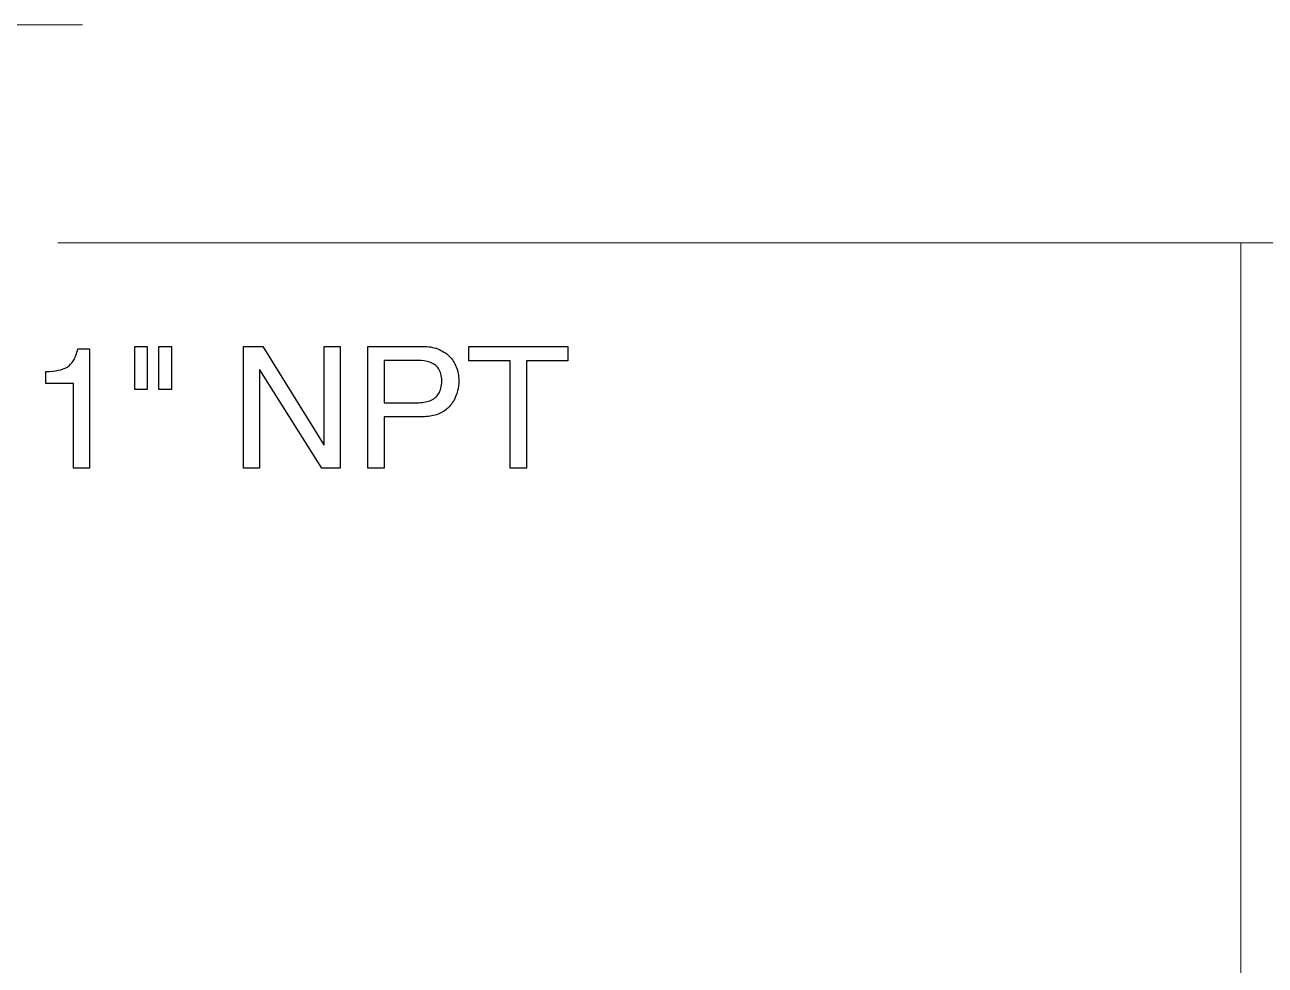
# Model space of a CAD drawing. Header units: inches. Extents: x -3.67 to 3.62, y -4.25 to 4.25.
# Drawn here: x -0.424 to 0.387, y 3.325 to 3.94 of the extents above; entities that cross this region are included whole.
import ezdxf

# ---------------------------------------------------------------- set-up
doc = ezdxf.new("R2010")
doc.units = ezdxf.units.IN
doc.header["$MEASUREMENT"] = 0
doc.layers.add('Dimensions', color=7, linetype='Continuous')

msp = doc.modelspace()

# ---------------------------------------------------------------- linework, layer by layer
at = {"layer": 'Dimensions', "color": 250, "lineweight": 5}
for points in [[(-0.46104, 3.94018), (-0.46104, 3.94018), (-0.38662, 3.94018), (-0.38662, 3.94018)], [(-0.4027, 3.79754), (-0.4027, 3.79754), (1.14494, 3.79754), (1.14494, 3.79754)], [(0.37112, 3.79754), (0.37112, 3.79754), (0.37112, 2.65911), (0.37112, 2.65911)]]:
    msp.add_open_spline(points, degree=3, dxfattribs=at)
at = {"layer": 'Dimensions', "color": 250}
for points, knots in [([(-0.38194, 3.72807), (-0.38194, 3.72807), (-0.38961, 3.72807), (-0.38961, 3.72807), (-0.38961, 3.72807), (-0.39037, 3.72491), (-0.39131, 3.72237), (-0.39243, 3.72048), (-0.39243, 3.72048), (-0.39354, 3.71859), (-0.39491, 3.71715), (-0.39652, 3.71617), (-0.39652, 3.71617), (-0.39815, 3.71518), (-0.40011, 3.7145), (-0.40243, 3.71409), (-0.40243, 3.71409), (-0.40472, 3.71368), (-0.40746, 3.71337), (-0.41061, 3.71318), (-0.41061, 3.71318), (-0.41061, 3.71318), (-0.41061, 3.70541), (-0.41061, 3.70541), (-0.41061, 3.70541), (-0.41061, 3.70541), (-0.39239, 3.70541), (-0.39239, 3.70541), (-0.39239, 3.70541), (-0.39239, 3.70541), (-0.39239, 3.64996), (-0.39239, 3.64996), (-0.39239, 3.64996), (-0.39239, 3.64996), (-0.38194, 3.64996), (-0.38194, 3.64996), (-0.38194, 3.64996), (-0.38194, 3.64996), (-0.38194, 3.72807), (-0.38194, 3.72807)], [0, 0, 0, 0, 0.1, 0.1, 0.1, 0.1, 0.2, 0.2, 0.2, 0.2, 0.3, 0.3, 0.3, 0.3, 0.4, 0.4, 0.4, 0.4, 0.5, 0.5, 0.5, 0.5, 0.6, 0.6, 0.6, 0.6, 0.7, 0.7, 0.7, 0.7, 0.8, 0.8, 0.8, 0.8, 0.9, 0.9, 0.9, 0.9, 1, 1, 1, 1]), ([(-0.35228, 3.70141), (-0.35228, 3.70141), (-0.34417, 3.70141), (-0.34417, 3.70141), (-0.34417, 3.70141), (-0.34417, 3.70141), (-0.34417, 3.72974), (-0.34417, 3.72974), (-0.34417, 3.72974), (-0.34417, 3.72974), (-0.35228, 3.72974), (-0.35228, 3.72974), (-0.35228, 3.72974), (-0.35228, 3.72974), (-0.35228, 3.70141), (-0.35228, 3.70141)], [0, 0, 0, 0, 0.25, 0.25, 0.25, 0.25, 0.5, 0.5, 0.5, 0.5, 0.75, 0.75, 0.75, 0.75, 1, 1, 1, 1]), ([(-0.3365, 3.70141), (-0.3365, 3.70141), (-0.32839, 3.70141), (-0.32839, 3.70141), (-0.32839, 3.70141), (-0.32839, 3.70141), (-0.32839, 3.72974), (-0.32839, 3.72974), (-0.32839, 3.72974), (-0.32839, 3.72974), (-0.3365, 3.72974), (-0.3365, 3.72974), (-0.3365, 3.72974), (-0.3365, 3.72974), (-0.3365, 3.70141), (-0.3365, 3.70141)], [0, 0, 0, 0, 0.25, 0.25, 0.25, 0.25, 0.5, 0.5, 0.5, 0.5, 0.75, 0.75, 0.75, 0.75, 1, 1, 1, 1]), ([(-0.22839, 3.6653), (-0.22839, 3.6653), (-0.22861, 3.6653), (-0.22861, 3.6653), (-0.22861, 3.6653), (-0.22861, 3.6653), (-0.2685, 3.72974), (-0.2685, 3.72974), (-0.2685, 3.72974), (-0.2685, 3.72974), (-0.28128, 3.72974), (-0.28128, 3.72974), (-0.28128, 3.72974), (-0.28128, 3.72974), (-0.28128, 3.64996), (-0.28128, 3.64996), (-0.28128, 3.64996), (-0.28128, 3.64996), (-0.27083, 3.64996), (-0.27083, 3.64996), (-0.27083, 3.64996), (-0.27083, 3.64996), (-0.27083, 3.71441), (-0.27083, 3.71441), (-0.27083, 3.71441), (-0.27083, 3.71441), (-0.27061, 3.71441), (-0.27061, 3.71441), (-0.27061, 3.71441), (-0.27061, 3.71441), (-0.23006, 3.64996), (-0.23006, 3.64996), (-0.23006, 3.64996), (-0.23006, 3.64996), (-0.21794, 3.64996), (-0.21794, 3.64996), (-0.21794, 3.64996), (-0.21794, 3.64996), (-0.21794, 3.72974), (-0.21794, 3.72974), (-0.21794, 3.72974), (-0.21794, 3.72974), (-0.22839, 3.72974), (-0.22839, 3.72974), (-0.22839, 3.72974), (-0.22839, 3.72974), (-0.22839, 3.6653), (-0.22839, 3.6653)], [0, 0, 0, 0, 0.083333, 0.083333, 0.083333, 0.083333, 0.166667, 0.166667, 0.166667, 0.166667, 0.25, 0.25, 0.25, 0.25, 0.333333, 0.333333, 0.333333, 0.333333, 0.416667, 0.416667, 0.416667, 0.416667, 0.5, 0.5, 0.5, 0.5, 0.583333, 0.583333, 0.583333, 0.583333, 0.666667, 0.666667, 0.666667, 0.666667, 0.75, 0.75, 0.75, 0.75, 0.833333, 0.833333, 0.833333, 0.833333, 0.916667, 0.916667, 0.916667, 0.916667, 1, 1, 1, 1]), ([(-0.18917, 3.68363), (-0.18917, 3.68363), (-0.16406, 3.68363), (-0.16406, 3.68363), (-0.16406, 3.68363), (-0.16059, 3.68365), (-0.15756, 3.68411), (-0.15494, 3.68502), (-0.15494, 3.68502), (-0.15231, 3.68594), (-0.15009, 3.68718), (-0.14824, 3.68876), (-0.14824, 3.68876), (-0.14639, 3.69033), (-0.14489, 3.69215), (-0.14372, 3.69417), (-0.14372, 3.69417), (-0.14257, 3.69618), (-0.14172, 3.69833), (-0.14119, 3.70057), (-0.14119, 3.70057), (-0.14065, 3.70281), (-0.14039, 3.70505), (-0.14039, 3.7073), (-0.14039, 3.7073), (-0.14039, 3.71054), (-0.14094, 3.71352), (-0.142, 3.71624), (-0.142, 3.71624), (-0.14307, 3.71896), (-0.14463, 3.72133), (-0.14669, 3.72335), (-0.14669, 3.72335), (-0.14872, 3.72537), (-0.1512, 3.72692), (-0.15413, 3.72805), (-0.15413, 3.72805), (-0.15704, 3.72917), (-0.16035, 3.72972), (-0.16406, 3.72974), (-0.16406, 3.72974), (-0.16406, 3.72974), (-0.19994, 3.72974), (-0.19994, 3.72974), (-0.19994, 3.72974), (-0.19994, 3.72974), (-0.19994, 3.64996), (-0.19994, 3.64996), (-0.19994, 3.64996), (-0.19994, 3.64996), (-0.18917, 3.64996), (-0.18917, 3.64996), (-0.18917, 3.64996), (-0.18917, 3.64996), (-0.18917, 3.68363), (-0.18917, 3.68363)], [0, 0, 0, 0, 0.071429, 0.071429, 0.071429, 0.071429, 0.142857, 0.142857, 0.142857, 0.142857, 0.214286, 0.214286, 0.214286, 0.214286, 0.285714, 0.285714, 0.285714, 0.285714, 0.357143, 0.357143, 0.357143, 0.357143, 0.428571, 0.428571, 0.428571, 0.428571, 0.5, 0.5, 0.5, 0.5, 0.571429, 0.571429, 0.571429, 0.571429, 0.642857, 0.642857, 0.642857, 0.642857, 0.714286, 0.714286, 0.714286, 0.714286, 0.785714, 0.785714, 0.785714, 0.785714, 0.857143, 0.857143, 0.857143, 0.857143, 0.928571, 0.928571, 0.928571, 0.928571, 1, 1, 1, 1]), ([(-0.13383, 3.72018), (-0.13383, 3.72018), (-0.10683, 3.72018), (-0.10683, 3.72018), (-0.10683, 3.72018), (-0.10683, 3.72018), (-0.10683, 3.64996), (-0.10683, 3.64996), (-0.10683, 3.64996), (-0.10683, 3.64996), (-0.09606, 3.64996), (-0.09606, 3.64996), (-0.09606, 3.64996), (-0.09606, 3.64996), (-0.09606, 3.72018), (-0.09606, 3.72018), (-0.09606, 3.72018), (-0.09606, 3.72018), (-0.06906, 3.72018), (-0.06906, 3.72018), (-0.06906, 3.72018), (-0.06906, 3.72018), (-0.06906, 3.72974), (-0.06906, 3.72974), (-0.06906, 3.72974), (-0.06906, 3.72974), (-0.13383, 3.72974), (-0.13383, 3.72974), (-0.13383, 3.72974), (-0.13383, 3.72974), (-0.13383, 3.72018), (-0.13383, 3.72018)], [0, 0, 0, 0, 0.125, 0.125, 0.125, 0.125, 0.25, 0.25, 0.25, 0.25, 0.375, 0.375, 0.375, 0.375, 0.5, 0.5, 0.5, 0.5, 0.625, 0.625, 0.625, 0.625, 0.75, 0.75, 0.75, 0.75, 0.875, 0.875, 0.875, 0.875, 1, 1, 1, 1]), ([(-0.18917, 3.72052), (-0.18917, 3.72052), (-0.16728, 3.72052), (-0.16728, 3.72052), (-0.16728, 3.72052), (-0.16428, 3.72054), (-0.16161, 3.72015), (-0.15924, 3.71931), (-0.15924, 3.71931), (-0.15687, 3.71848), (-0.155, 3.71709), (-0.15361, 3.71513), (-0.15361, 3.71513), (-0.15224, 3.71318), (-0.15152, 3.71054), (-0.1515, 3.70718), (-0.1515, 3.70718), (-0.15152, 3.70361), (-0.1522, 3.70078), (-0.15356, 3.69868), (-0.15356, 3.69868), (-0.15491, 3.69657), (-0.1568, 3.69507), (-0.15922, 3.69417), (-0.15922, 3.69417), (-0.16165, 3.69328), (-0.16448, 3.69283), (-0.16772, 3.69285), (-0.16772, 3.69285), (-0.16772, 3.69285), (-0.18917, 3.69285), (-0.18917, 3.69285), (-0.18917, 3.69285), (-0.18917, 3.69285), (-0.18917, 3.72052), (-0.18917, 3.72052)], [0, 0, 0, 0, 0.111111, 0.111111, 0.111111, 0.111111, 0.222222, 0.222222, 0.222222, 0.222222, 0.333333, 0.333333, 0.333333, 0.333333, 0.444444, 0.444444, 0.444444, 0.444444, 0.555556, 0.555556, 0.555556, 0.555556, 0.666667, 0.666667, 0.666667, 0.666667, 0.777778, 0.777778, 0.777778, 0.777778, 0.888889, 0.888889, 0.888889, 0.888889, 1, 1, 1, 1])]:
    msp.add_open_spline(points, degree=3, knots=knots, dxfattribs=at)

doc.saveas('drawing.dxf')
